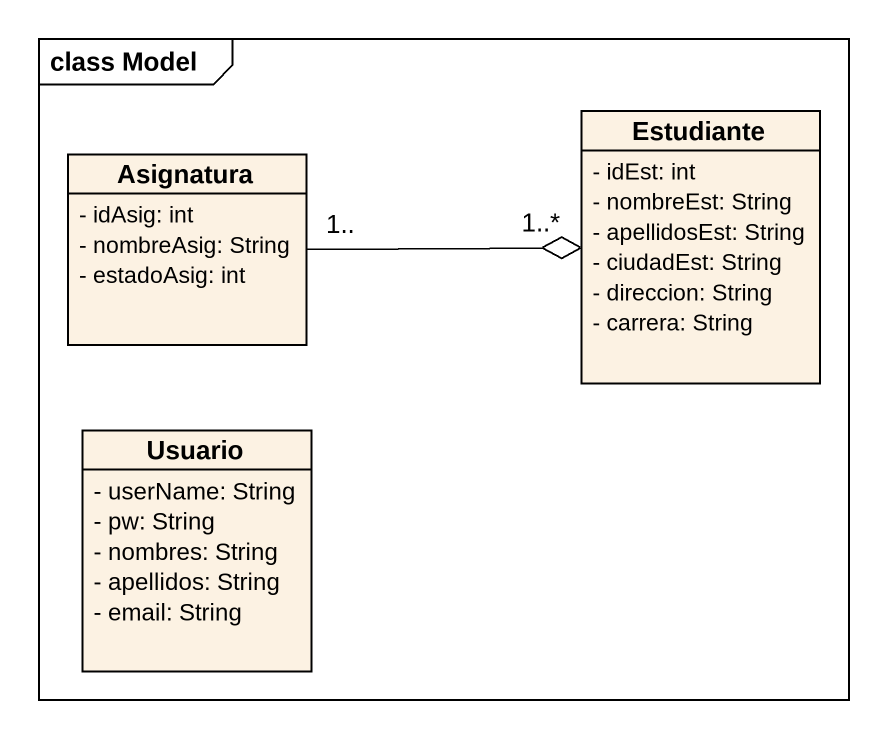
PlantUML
@startuml
mainframe class Model
hide circle
hide empty members
skinparam classAttributeIconSize 0
class Estudiante {
  - idEst: int
  - nombreEst: String
  - apellidosEst: String
  - ciudadEst: String
  - direccion: String
  - carrera: String
}
class Asignatura {
  - idAsig: int
  - nombreAsig: String
  - estadoAsig: int
}
class Usuario {
  - userName: String
  - pw: String
  - nombres: String
  - apellidos: String
  - email: String
}
Asignatura "1.." -right-o "1..*" Estudiante
@enduml
